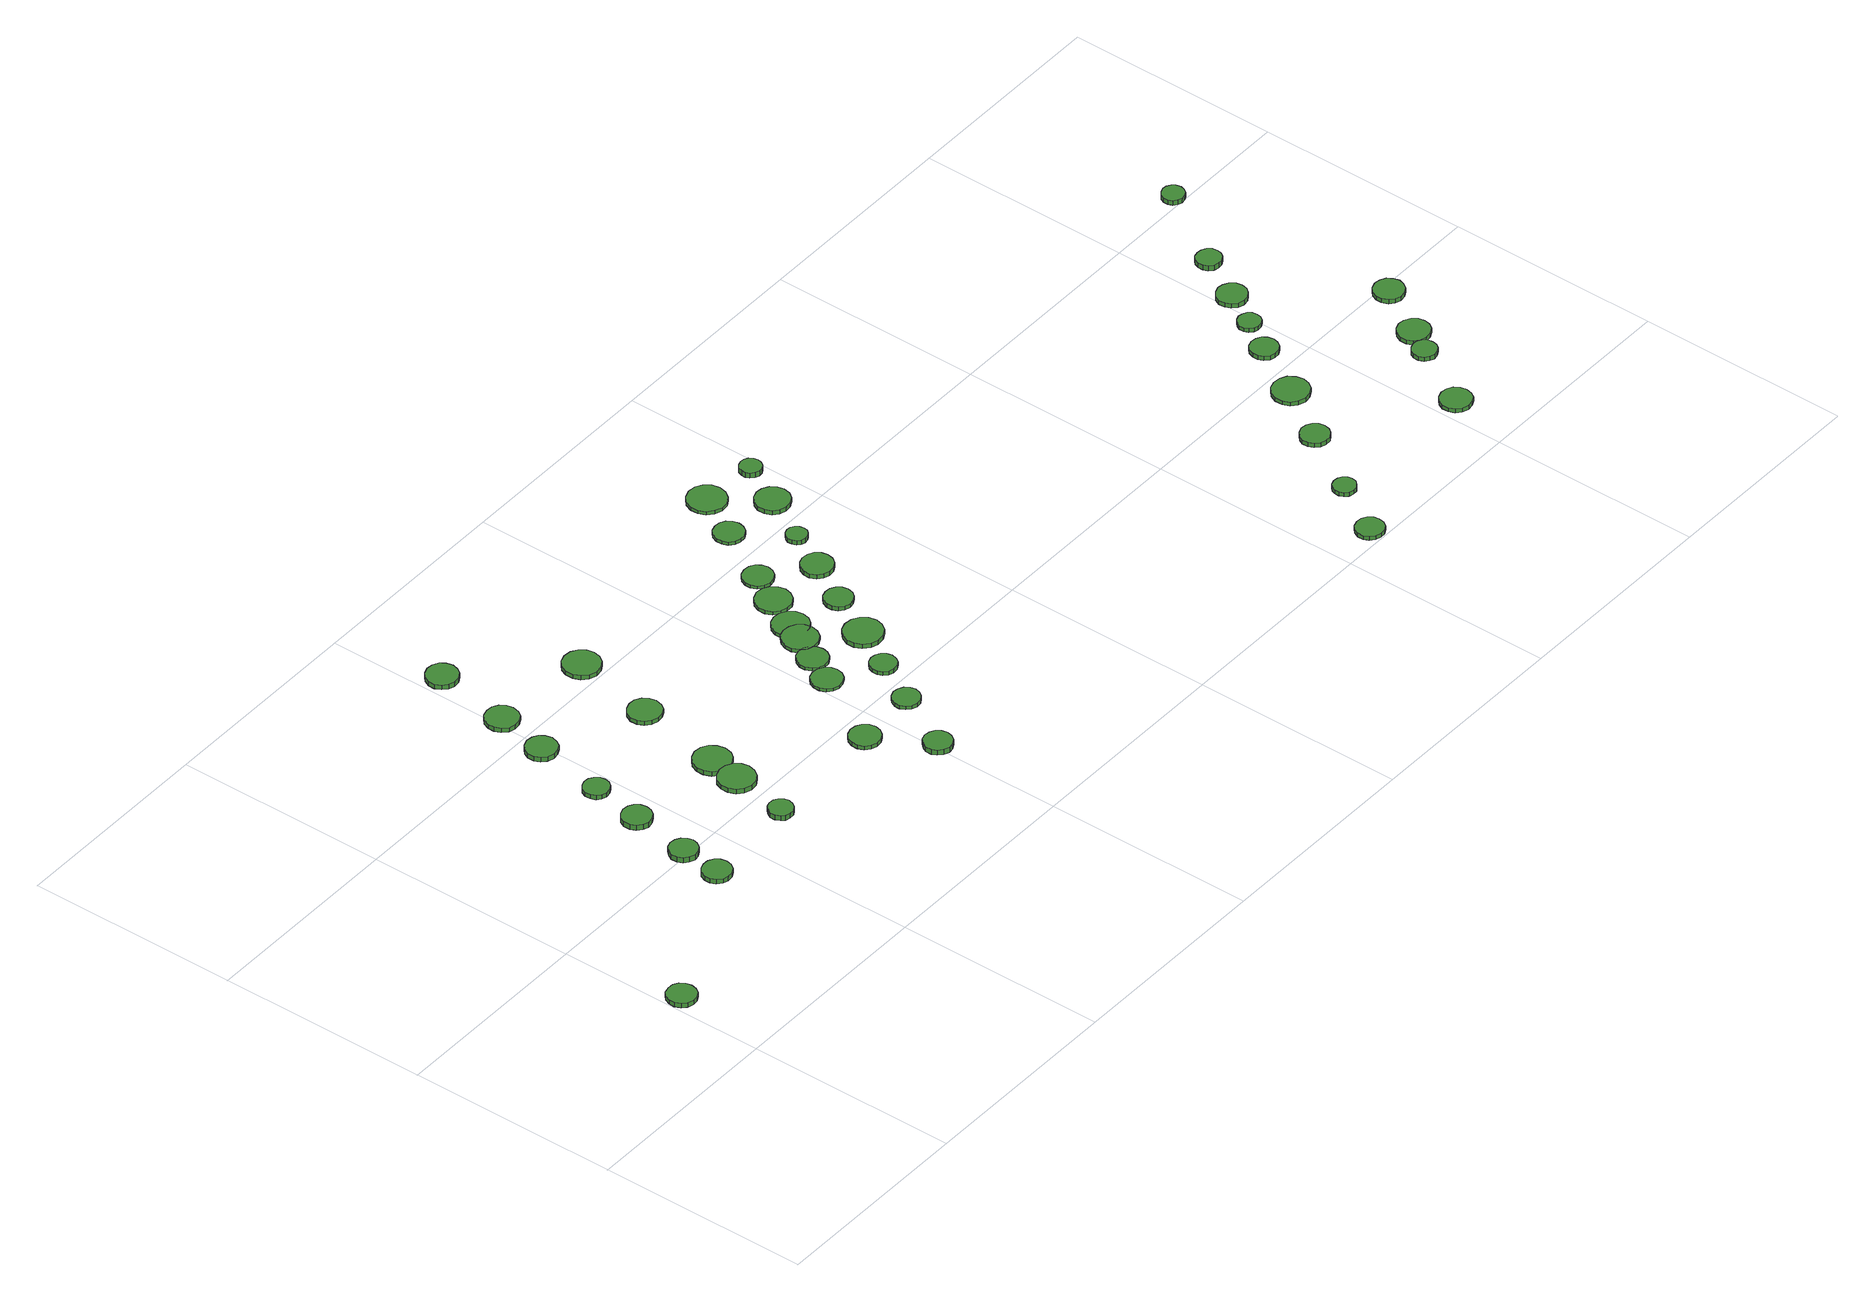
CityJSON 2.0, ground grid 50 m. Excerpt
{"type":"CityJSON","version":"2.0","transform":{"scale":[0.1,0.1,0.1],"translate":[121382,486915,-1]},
"CityObjects":{
"tree1":{"type":"SolitaryVegetationObject","attributes":{"function":"something"},"geometry":[{"type":"MultiSurface","lod":"1","boundaries":[[[0,1,2,3,4,5,6,7,8,9,10,11,12,13,14]],[[15,16,17,18,19,20,21,22,23,24,25,26,27,28,29]],[[0,29,28,1]],[[1,28,27,2]],[[2,27,26,3]],[[3,26,25,4]],[[4,25,24,5]],[[5,24,23,6]],[[6,23,22,7]],[[7,22,21,8]],[[8,21,20,9]],[[9,20,19,10]],[[10,19,18,11]],[[11,18,17,12]],[[12,17,16,13]],[[13,16,15,14]],[[14,15,29,0]]]}]},
"tree2":{"type":"SolitaryVegetationObject","attributes":{"function":"something"},"geometry":[{"type":"MultiSurface","lod":"1","boundaries":[[[30,31,32,33,34,35,36,37,38,39,40,41,42,43,44]],[[45,46,47,48,49,50,51,52,53,54,55,56,57,58,59]],[[30,59,58,31]],[[31,58,57,32]],[[32,57,56,33]],[[33,56,55,34]],[[34,55,54,35]],[[35,54,53,36]],[[36,53,52,37]],[[37,52,51,38]],[[38,51,50,39]],[[39,50,49,40]],[[40,49,48,41]],[[41,48,47,42]],[[42,47,46,43]],[[43,46,45,44]],[[44,45,59,30]]]}]},
"tree3":{"type":"SolitaryVegetationObject","attributes":{"function":"something"},"geometry":[{"type":"MultiSurface","lod":"1","boundaries":[[[60,61,62,63,64,65,66,67,68,69,70,71,72,73,74]],[[75,76,77,78,79,80,81,82,83,84,85,86,87,88,89]],[[60,89,88,61]],[[61,88,87,62]],[[62,87,86,63]],[[63,86,85,64]],[[64,85,84,65]],[[65,84,83,66]],[[66,83,82,67]],[[67,82,81,68]],[[68,81,80,69]],[[69,80,79,70]],[[70,79,78,71]],[[71,78,77,72]],[[72,77,76,73]],[[73,76,75,74]],[[74,75,89,60]]]}]},
"tree4":{"type":"SolitaryVegetationObject","attributes":{"function":"something"},"geometry":[{"type":"MultiSurface","lod":"1","boundaries":[[[90,91,92,93,94,95,96,97,98,99,100,101,102,103,104]],[[105,106,107,108,109,110,111,112,113,114,115,116,117,118,119]],[[90,119,118,91]],[[91,118,117,92]],[[92,117,116,93]],[[93,116,115,94]],[[94,115,114,95]],[[95,114,113,96]],[[96,113,112,97]],[[97,112,111,98]],[[98,111,110,99]],[[99,110,109,100]],[[100,109,108,101]],[[101,108,107,102]],[[102,107,106,103]],[[103,106,105,104]],[[104,105,119,90]]]}]},
"tree5":{"type":"SolitaryVegetationObject","attributes":{"function":"something"},"geometry":[{"type":"MultiSurface","lod":"1","boundaries":[[[120,121,122,123,124,125,126,127,128,129,130,131,132,133,134]],[[135,136,137,138,139,140,141,142,143,144,145,146,147,148,149]],[[120,149,148,121]],[[121,148,147,122]],[[122,147,146,123]],[[123,146,145,124]],[[124,145,144,125]],[[125,144,143,126]],[[126,143,142,127]],[[127,142,141,128]],[[128,141,140,129]],[[129,140,139,130]],[[130,139,138,131]],[[131,138,137,132]],[[132,137,136,133]],[[133,136,135,134]],[[134,135,149,120]]]}]},
"tree6":{"type":"SolitaryVegetationObject","attributes":{"function":"something"},"geometry":[{"type":"MultiSurface","lod":"1","boundaries":[[[150,151,152,153,154,155,156,157,158,159,160,161,162,163,164]],[[165,166,167,168,169,170,171,172,173,174,175,176,177,178,179]],[[150,179,178,151]],[[151,178,177,152]],[[152,177,176,153]],[[153,176,175,154]],[[154,175,174,155]],[[155,174,173,156]],[[156,173,172,157]],[[157,172,171,158]],[[158,171,170,159]],[[159,170,169,160]],[[160,169,168,161]],[[161,168,167,162]],[[162,167,166,163]],[[163,166,165,164]],[[164,165,179,150]]]}]},
"tree7":{"type":"SolitaryVegetationObject","attributes":{"function":"something"},"geometry":[{"type":"MultiSurface","lod":"1","boundaries":[[[180,181,182,183,184,185,186,187,188,189,190,191,192,193,194]],[[195,196,197,198,199,200,201,202,203,204,205,206,207,208,209]],[[180,209,208,181]],[[181,208,207,182]],[[182,207,206,183]],[[183,206,205,184]],[[184,205,204,185]],[[185,204,203,186]],[[186,203,202,187]],[[187,202,201,188]],[[188,201,200,189]],[[189,200,199,190]],[[190,199,198,191]],[[191,198,197,192]],[[192,197,196,193]],[[193,196,195,194]],[[194,195,209,180]]]}]},
"tree8":{"type":"SolitaryVegetationObject","attributes":{"function":"something"},"geometry":[{"type":"MultiSurface","lod":"1","boundaries":[[[210,211,212,213,214,215,216,217,218,219,220,221,222,223,224]],[[225,226,227,228,229,230,231,232,233,234,235,236,237,238,239]],[[210,239,238,211]],[[211,238,237,212]],[[212,237,236,213]],[[213,236,235,214]],[[214,235,234,215]],[[215,234,233,216]],[[216,233,232,217]],[[217,232,231,218]],[[218,231,230,219]],[[219,230,229,220]],[[220,229,228,221]],[[221,228,227,222]],[[222,227,226,223]],[[223,226,225,224]],[[224,225,239,210]]]}]},
"tree9":{"type":"SolitaryVegetationObject","attributes":{"function":"something"},"geometry":[{"type":"MultiSurface","lod":"1","boundaries":[[[240,241,242,243,244,245,246,247,248,249,250,251,252,253,254]],[[255,256,257,258,259,260,261,262,263,264,265,266,267,268,269]],[[240,269,268,241]],[[241,268,267,242]],[[242,267,266,243]],[[243,266,265,244]],[[244,265,264,245]],[[245,264,263,246]],[[246,263,262,247]],[[247,262,261,248]],[[248,261,260,249]],[[249,260,259,250]],[[250,259,258,251]],[[251,258,257,252]],[[252,257,256,253]],[[253,256,255,254]],[[254,255,269,240]]]}]},
"tree10":{"type":"SolitaryVegetationObject","attributes":{"function":"something"},"geometry":[{"type":"MultiSurface","lod":"1","boundaries":[[[270,271,272,273,274,275,276,277,278,279,280,281,282,283,284]],[[285,286,287,288,289,290,291,292,293,294,295,296,297,298,299]],[[270,299,298,271]],[[271,298,297,272]],[[272,297,296,273]],[[273,296,295,274]],[[274,295,294,275]],[[275,294,293,276]],[[276,293,292,277]],[[277,292,291,278]],[[278,291,290,279]],[[279,290,289,280]],[[280,289,288,281]],[[281,288,287,282]],[[282,287,286,283]],[[283,286,285,284]],[[284,285,299,270]]]}]},
"tree11":{"type":"SolitaryVegetationObject","attributes":{"function":"something"},"geometry":[{"type":"MultiSurface","lod":"1","boundaries":[[[300,301,302,303,304,305,306,307,308,309,310,311,312,313,314]],[[315,316,317,318,319,320,321,322,323,324,325,326,327,328,329]],[[300,329,328,301]],[[301,328,327,302]],[[302,327,326,303]],[[303,326,325,304]],[[304,325,324,305]],[[305,324,323,306]],[[306,323,322,307]],[[307,322,321,308]],[[308,321,320,309]],[[309,320,319,310]],[[310,319,318,311]],[[311,318,317,312]],[[312,317,316,313]],[[313,316,315,314]],[[314,315,329,300]]]}]},
"tree12":{"type":"SolitaryVegetationObject","attributes":{"function":"something"},"geometry":[{"type":"MultiSurface","lod":"1","boundaries":[[[330,331,332,333,334,335,336,337,338,339,340,341,342,343,344]],[[345,346,347,348,349,350,351,352,353,354,355,356,357,358,359]],[[330,359,358,331]],[[331,358,357,332]],[[332,357,356,333]],[[333,356,355,334]],[[334,355,354,335]],[[335,354,353,336]],[[336,353,352,337]],[[337,352,351,338]],[[338,351,350,339]],[[339,350,349,340]],[[340,349,348,341]],[[341,348,347,342]],[[342,347,346,343]],[[343,346,345,344]],[[344,345,359,330]]]}]},
"tree13":{"type":"SolitaryVegetationObject","attributes":{"function":"something"},"geometry":[{"type":"MultiSurface","lod":"1","boundaries":[[[360,361,362,363,364,365,366,367,368,369,370,371,372,373,374]],[[375,376,377,378,379,380,381,382,383,384,385,386,387,388,389]],[[360,389,388,361]],[[361,388,387,362]],[[362,387,386,363]],[[363,386,385,364]],[[364,385,384,365]],[[365,384,383,366]],[[366,383,382,367]],[[367,382,381,368]],[[368,381,380,369]],[[369,380,379,370]],[[370,379,378,371]],[[371,378,377,372]],[[372,377,376,373]],[[373,376,375,374]],[[374,375,389,360]]]}]},
"tree14":{"type":"SolitaryVegetationObject","attributes":{"function":"something"},"geometry":[{"type":"MultiSurface","lod":"1","boundaries":[[[390,391,392,393,394,395,396,397,398,399,400,401,402,403,404]],[[405,406,407,408,409,410,411,412,413,414,415,416,417,418,419]],[[390,419,418,391]],[[391,418,417,392]],[[392,417,416,393]],[[393,416,415,394]],[[394,415,414,395]],[[395,414,413,396]],[[396,413,412,397]],[[397,412,411,398]],[[398,411,410,399]],[[399,410,409,400]],[[400,409,408,401]],[[401,408,407,402]],[[402,407,406,403]],[[403,406,405,404]],[[404,405,419,390]]]}]},
"tree15":{"type":"SolitaryVegetationObject","attributes":{"function":"something"},"geometry":[{"type":"MultiSurface","lod":"1","boundaries":[[[420,421,422,423,424,425,426,427,428,429,430,431,432,433,434]],[[435,436,437,438,439,440,441,442,443,444,445,446,447,448,449]],[[420,449,448,421]],[[421,448,447,422]],[[422,447,446,423]],[[423,446,445,424]],[[424,445,444,425]],[[425,444,443,426]],[[426,443,442,427]],[[427,442,441,428]],[[428,441,440,429]],[[429,440,439,430]],[[430,439,438,431]],[[431,438,437,432]],[[432,437,436,433]],[[433,436,435,434]],[[434,435,449,420]]]}]},
"tree16":{"type":"SolitaryVegetationObject","attributes":{"function":"something"},"geometry":[{"type":"MultiSurface","lod":"1","boundaries":[[[450,451,452,453,454,455,456,457,458,459,460,461,462,463,464]],[[465,466,467,468,469,470,471,472,473,474,475,476,477,478,479]],[[450,479,478,451]],[[451,478,477,452]],[[452,477,476,453]],[[453,476,475,454]],[[454,475,474,455]],[[455,474,473,456]],[[456,473,472,457]],[[457,472,471,458]],[[458,471,470,459]],[[459,470,469,460]],[[460,469,468,461]],[[461,468,467,462]],[[462,467,466,463]],[[463,466,465,464]],[[464,465,479,450]]]}]},
"tree17":{"type":"SolitaryVegetationObject","attributes":{"function":"something"},"geometry":[{"type":"MultiSurface","lod":"1","boundaries":[[[480,481,482,483,484,485,486,487,488,489,490,491,492,493,494]],[[495,496,497,498,499,500,501,502,503,504,505,506,507,508,509]],[[480,509,508,481]],[[481,508,507,482]],[[482,507,506,483]],[[483,506,505,484]],[[484,505,504,485]],[[485,504,503,486]],[[486,503,502,487]],[[487,502,501,488]],[[488,501,500,489]],[[489,500,499,490]],[[490,499,498,491]],[[491,498,497,492]],[[492,497,496,493]],[[493,496,495,494]],[[494,495,509,480]]]}]},
"tree18":{"type":"SolitaryVegetationObject","attributes":{"function":"something"},"geometry":[{"type":"MultiSurface","lod":"1","boundaries":[[[510,511,512,513,514,515,516,517,518,519,520,521,522,523,524]],[[525,526,527,528,529,530,531,532,533,534,535,536,537,538,539]],[[510,539,538,511]],[[511,538,537,512]],[[512,537,536,513]],[[513,536,535,514]],[[514,535,534,515]],[[515,534,533,516]],[[516,533,532,517]],[[517,532,531,518]],[[518,531,530,519]],[[519,530,529,520]],[[520,529,528,521]],[[521,528,527,522]],[[522,527,526,523]],[[523,526,525,524]],[[524,525,539,510]]]}]},
"tree19":{"type":"SolitaryVegetationObject","attributes":{"function":"something"},"geometry":[{"type":"MultiSurface","lod":"1","boundaries":[[[540,541,542,543,544,545,546,547,548,549,550,551,552,553,554]],[[555,556,557,558,559,560,561,562,563,564,565,566,567,568,569]],[[540,569,568,541]],[[541,568,567,542]],[[542,567,566,543]],[[543,566,565,544]],[[544,565,564,545]],[[545,564,563,546]],[[546,563,562,547]],[[547,562,561,548]],[[548,561,560,549]],[[549,560,559,550]],[[550,559,558,551]],[[551,558,557,552]],[[552,557,556,553]],[[553,556,555,554]],[[554,555,569,540]]]}]},
"tree20":{"type":"SolitaryVegetationObject","attributes":{"function":"something"},"geometry":[{"type":"MultiSurface","lod":"1","boundaries":[[[570,571,572,573,574,575,576,577,578,579,580,581,582,583,584]],[[585,586,587,588,589,590,591,592,593,594,595,596,597,598,599]],[[570,599,598,571]],[[571,598,597,572]],[[572,597,596,573]],[[573,596,595,574]],[[574,595,594,575]],[[575,594,593,576]],[[576,593,592,577]],[[577,592,591,578]],[[578,591,590,579]],[[579,590,589,580]],[[580,589,588,581]],[[581,588,587,582]],[[582,587,586,583]],[[583,586,585,584]],[[584,585,599,570]]]}]},
"tree21":{"type":"SolitaryVegetationObject","attributes":{"function":"something"},"geometry":[{"type":"MultiSurface","lod":"1","boundaries":[[[600,601,602,603,604,605,606,607,608,609,610,611,612,613,614]],[[615,616,617,618,619,620,621,622,623,624,625,626,627,628,629]],[[600,629,628,601]],[[601,628,627,602]],[[602,627,626,603]],[[603,626,625,604]],[[604,625,624,605]],[[605,624,623,606]],[[606,623,622,607]],[[607,622,621,608]],[[608,621,620,609]],[[609,620,619,610]],[[610,619,618,611]],[[611,618,617,612]],[[612,617,616,613]],[[613,616,615,614]],[[614,615,629,600]]]}]},
"tree22":{"type":"SolitaryVegetationObject","attributes":{"function":"something"},"geometry":[{"type":"MultiSurface","lod":"1","boundaries":[[[630,631,632,633,634,635,636,637,638,639,640,641,642,643,644]],[[645,646,647,648,649,650,651,652,653,654,655,656,657,658,659]],[[630,659,658,631]],[[631,658,657,632]],[[632,657,656,633]],[[633,656,655,634]],[[634,655,654,635]],[[635,654,653,636]],[[636,653,652,637]],[[637,652,651,638]],[[638,651,650,639]],[[639,650,649,640]],[[640,649,648,641]],[[641,648,647,642]],[[642,647,646,643]],[[643,646,645,644]],[[644,645,659,630]]]}]},
"tree23":{"type":"SolitaryVegetationObject","attributes":{"function":"something"},"geometry":[{"type":"MultiSurface","lod":"1","boundaries":[[[660,661,662,663,664,665,666,667,668,669,670,671,672,673,674]],[[675,676,677,678,679,680,681,682,683,684,685,686,687,688,689]],[[660,689,688,661]],[[661,688,687,662]],[[662,687,686,663]],[[663,686,685,664]],[[664,685,684,665]],[[665,684,683,666]],[[666,683,682,667]],[[667,682,681,668]],[[668,681,680,669]],[[669,680,679,670]],[[670,679,678,671]],[[671,678,677,672]],[[672,677,676,673]],[[673,676,675,674]],[[674,675,689,660]]]}]},
"tree24":{"type":"SolitaryVegetationObject","attributes":{"function":"something"},"geometry":[{"type":"MultiSurface","lod":"1","boundaries":[[[690,691,692,693,694,695,696,697,698,699,700,701,702,703,704]],[[705,706,707,708,709,710,711,712,713,714,715,716,717,718,719]],[[690,719,718,691]],[[691,718,717,692]],[[692,717,716,693]],[[693,716,715,694]],[[694,715,714,695]],[[695,714,713,696]],[[696,713,712,697]],[[697,712,711,698]],[[698,711,710,699]],[[699,710,709,700]],[[700,709,708,701]],[[701,708,707,702]],[[702,707,706,703]],[[703,706,705,704]],[[704,705,719,690]]]}]},
"tree25":{"type":"SolitaryVegetationObject","attributes":{"function":"something"},"geometry":[{"type":"MultiSurface","lod":"1","boundaries":[[[720,721,722,723,724,725,726,727,728,729,730,731,732,733,734]],[[735,736,737,738,739,740,741,742,743,744,745,746,747,748,749]],[[720,749,748,721]],[[721,748,747,722]],[[722,747,746,723]],[[723,746,745,724]],[[724,745,744,725]],[[725,744,743,726]],[[726,743,742,727]],[[727,742,741,728]],[[728,741,740,729]],[[729,740,739,730]],[[730,739,738,731]],[[731,738,737,732]],[[732,737,736,733]],[[733,736,735,734]],[[734,735,749,720]]]}]},
"tree26":{"type":"SolitaryVegetationObject","attributes":{"function":"something"},"geometry":[{"type":"MultiSurface","lod":"1","boundaries":[[[750,751,752,753,754,755,756,757,758,759,760,761,762,763,764]],[[765,766,767,768,769,770,771,772,773,774,775,776,777,778,779]],[[750,779,778,751]],[[751,778,777,752]],[[752,777,776,753]],[[753,776,775,754]],[[754,775,774,755]],[[755,774,773,756]],[[756,773,772,757]],[[757,772,771,758]],[[758,771,770,759]],[[759,770,769,760]],[[760,769,768,761]],[[761,768,767,762]],[[762,767,766,763]],[[763,766,765,764]],[[764,765,779,750]]]}]},
"tree27":{"type":"SolitaryVegetationObject","attributes":{"function":"something"},"geometry":[{"type":"MultiSurface","lod":"1","boundaries":[[[780,781,782,783,784,785,786,787,788,789,790,791,792,793,794]],[[795,796,797,798,799,800,801,802,803,804,805,806,807,808,809]],[[780,809,808,781]],[[781,808,807,782]],[[782,807,806,783]],[[783,806,805,784]],[[784,805,804,785]],[[785,804,803,786]],[[786,803,802,787]],[[787,802,801,788]],[[788,801,800,789]],[[789,800,799,790]],[[790,799,798,791]],[[791,798,797,792]],[[792,797,796,793]],[[793,796,795,794]],[[794,795,809,780]]]}]},
"tree28":{"type":"SolitaryVegetationObject","attributes":{"function":"something"},"geometry":[{"type":"MultiSurface","lod":"1","boundaries":[[[810,811,812,813,814,815,816,817,818,819,820,821,822,823,824]],[[825,826,827,828,829,830,831,832,833,834,835,836,837,838,839]],[[810,839,838,811]],[[811,838,837,812]],[[812,837,836,813]],[[813,836,835,814]],[[814,835,834,815]],[[815,834,833,816]],[[816,833,832,817]],[[817,832,831,818]],[[818,831,830,819]],[[819,830,829,820]],[[820,829,828,821]],[[821,828,827,822]],[[822,827,826,823]],[[823,826,825,824]],[[824,825,839,810]]]}]},
"tree29":{"type":"SolitaryVegetationObject","attributes":{"function":"something"},"geometry":[{"type":"MultiSurface","lod":"1","boundaries":[[[840,841,842,843,844,845,846,847,848,849,850,851,852,853,854]],[[855,856,857,858,859,860,861,862,863,864,865,866,867,868,869]],[[840,869,868,841]],[[841,868,867,842]],[[842,867,866,843]],[[843,866,865,844]],[[844,865,864,845]],[[845,864,863,846]],[[846,863,862,847]],[[847,862,861,848]],[[848,861,860,849]],[[849,860,859,850]],[[850,859,858,851]],[[851,858,857,852]],[[852,857,856,853]],[[853,856,855,854]],[[854,855,869,840]]]}]},
"tree30":{"type":"SolitaryVegetationObject","attributes":{"function":"something"},"geometry":[{"type":"MultiSurface","lod":"1","boundaries":[[[870,871,872,873,874,875,876,877,878,879,880,881,882,883,884]],[[885,886,887,888,889,890,891,892,893,894,895,896,897,898,899]],[[870,899,898,871]],[[871,898,897,872]],[[872,897,896,873]],[[873,896,895,874]],[[874,895,894,875]],[[875,894,893,876]],[[876,893,892,877]],[[877,892,891,878]],[[878,891,890,879]],[[879,890,889,880]],[[880,889,888,881]],[[881,888,887,882]],[[882,887,886,883]],[[883,886,885,884]],[[884,885,899,870]]]}]},
"tree31":{"type":"SolitaryVegetationObject","attributes":{"function":"something"},"geometry":[{"type":"MultiSurface","lod":"1","boundaries":[[[900,901,902,903,904,905,906,907,908,909,910,911,912,913,914]],[[915,916,917,918,919,920,921,922,923,924,925,926,927,928,929]],[[900,929,928,901]],[[901,928,927,902]],[[902,927,926,903]],[[903,926,925,904]],[[904,925,924,905]],[[905,924,923,906]],[[906,923,922,907]],[[907,922,921,908]],[[908,921,920,909]],[[909,920,919,910]],[[910,919,918,911]],[[911,918,917,912]],[[912,917,916,913]],[[913,916,915,914]],[[914,915,929,900]]]}]},
"tree32":{"type":"SolitaryVegetationObject","attributes":{"function":"something"},"geometry":[{"type":"MultiSurface","lod":"1","boundaries":[[[930,931,932,933,934,935,936,937,938,939,940,941,942,943,944]],[[945,946,947,948,949,950,951,952,953,954,955,956,957,958,959]],[[930,959,958,931]],[[931,958,957,932]],[[932,957,956,933]],[[933,956,955,934]],[[934,955,954,935]],[[935,954,953,936]],[[936,953,952,937]],[[937,952,951,938]],[[938,951,950,939]],[[939,950,949,940]],[[940,949,948,941]],[[941,948,947,942]],[[942,947,946,943]],[[943,946,945,944]],[[944,945,959,930]]]}]},
"tree33":{"type":"SolitaryVegetationObject","attributes":{"function":"something"},"geometry":[{"type":"MultiSurface","lod":"1","boundaries":[[[960,961,962,963,964,965,966,967,968,969,970,971,972,973,974]],[[975,976,977,978,979,980,981,982,983,984,985,986,987,988,989]],[[960,989,988,961]],[[961,988,987,962]],[[962,987,986,963]],[[963,986,985,964]],[[964,985,984,965]],[[965,984,983,966]],[[966,983,982,967]],[[967,982,981,968]],[[968,981,980,969]],[[969,980,979,970]],[[970,979,978,971]],[[971,978,977,972]],[[972,977,976,973]],[[973,976,975,974]],[[974,975,989,960]]]}]},
"tree34":{"type":"SolitaryVegetationObject","attributes":{"function":"something"},"geometry":[{"type":"MultiSurface","lod":"1","boundaries":[[[990,991,992,993,994,995,996,997,998,999,1000,1001,1002,1003,1004]],[[1005,1006,1007,1008,1009,1010,1011,1012,1013,1014,1015,1016,1017,1018,1019]],[[990,1019,1018,991]],[[991,1018,1017,992]],[[992,1017,1016,993]],[[993,1016,1015,994]],[[994,1015,1014,995]],[[995,1014,1013,996]],[[996,1013,1012,997]],[[997,1012,1011,998]],[[998,1011,1010,999]],[[999,1010,1009,1000]],[[1000,1009,1008,1001]],[[1001,1008,1007,1002]],[[1002,1007,1006,1003]],[[1003,1006,1005,1004]],[[1004,1005,1019,990]]]}]},
"tree35":{"type":"SolitaryVegetationObject","attributes":{"function":"something"},"geometry":[{"type":"MultiSurface","lod":"1","boundaries":[[[1020,1021,1022,1023,1024,1025,1026,1027,1028,1029,1030,1031,1032,1033,1034]],[[1035,1036,1037,1038,1039,1040,1041,1042,1043,1044,1045,1046,1047,1048,1049]],[[1020,1049,1048,1021]],[[1021,1048,1047,1022]],[[1022,1047,1046,1023]],[[1023,1046,1045,1024]],[[1024,1045,1044,1025]],[[1025,1044,1043,1026]],[[1026,1043,1042,1027]],[[1027,1042,1041,1028]],[[1028,1041,1040,1029]],[[1029,1040,1039,1030]],[[1030,1039,1038,1031]],[[1031,1038,1037,1032]],[[1032,1037,1036,1033]],[[1033,1036,1035,1034]],[[1034,1035,1049,1020]]]}]},
"tree36":{"type":"SolitaryVegetationObject","attributes":{"function":"something"},"geometry":[{"type":"MultiSurface","lod":"1","boundaries":[[[1050,1051,1052,1053,1054,1055,1056,1057,1058,1059,1060,1061,1062,1063,1064]],[[1065,1066,1067,1068,1069,1070,1071,1072,1073,1074,1075,1076,1077,1078,1079]],[[1050,1079,1078,1051]],[[1051,1078,1077,1052]],[[1052,1077,1076,1053]],[[1053,1076,1075,1054]],[[1054,1075,1074,1055]],[[1055,1074,1073,1056]],[[1056,1073,1072,1057]],[[1057,1072,1071,1058]],[[1058,1071,1070,1059]],[[1059,1070,1069,1060]],[[1060,1069,1068,1061]],[[1061,1068,1067,1062]],[[1062,1067,1066,1063]],[[1063,1066,1065,1064]],[[1064,1065,1079,1050]]]}]},
"tree37":{"type":"SolitaryVegetationObject","attributes":{"function":"something"},"geometry":[{"type":"MultiSurface","lod":"1","boundaries":[[[1080,1081,1082,1083,1084,1085,1086,1087,1088,1089,1090,1091,1092,1093,1094]],[[1095,1096,1097,1098,1099,1100,1101,1102,1103,1104,1105,1106,1107,1108,1109]],[[1080,1109,1108,1081]],[[1081,1108,1107,1082]],[[1082,1107,1106,1083]],[[1083,1106,1105,1084]],[[1084,1105,1104,1085]],[[1085,1104,1103,1086]],[[1086,1103,1102,1087]],[[1087,1102,1101,1088]],[[1088,1101,1100,1089]],[[1089,1100,1099,1090]],[[1090,1099,1098,1091]],[[1091,1098,1097,1092]],[[1092,1097,1096,1093]],[[1093,1096,1095,1094]],[[1094,1095,1109,1080]]]}]},
"tree38":{"type":"SolitaryVegetationObject","attributes":{"function":"something"},"geometry":[{"type":"MultiSurface","lod":"1","boundaries":[[[1110,1111,1112,1113,1114,1115,1116,1117,1118,1119,1120,1121,1122,1123,1124]],[[1125,1126,1127,1128,1129,1130,1131,1132,1133,1134,1135,1136,1137,1138,1139]],[[1110,1139,1138,1111]],[[1111,1138,1137,1112]],[[1112,1137,1136,1113]],[[1113,1136,1135,1114]],[[1114,1135,1134,1115]],[[1115,1134,1133,1116]],[[1116,1133,1132,1117]],[[1117,1132,1131,1118]],[[1118,1131,1130,1119]],[[1119,1130,1129,1120]],[[1120,1129,1128,1121]],[[1121,1128,1127,1122]],[[1122,1127,1126,1123]],[[1123,1126,1125,1124]],[[1124,1125,1139,1110]]]}]},
"tree39":{"type":"SolitaryVegetationObject","attributes":{"function":"something"},"geometry":[{"type":"MultiSurface","lod":"1","boundaries":[[[1140,1141,1142,1143,1144,1145,1146,1147,1148,1149,1150,1151,1152,1153,1154]],[[1155,1156,1157,1158,1159,1160,1161,1162,1163,1164,1165,1166,1167,1168,1169]],[[1140,1169,1168,1141]],[[1141,1168,1167,1142]],[[1142,1167,1166,1143]],[[1143,1166,1165,1144]],[[1144,1165,1164,1145]],[[1145,1164,1163,1146]],[[1146,1163,1162,1147]],[[1147,1162,1161,1148]],[[1148,1161,1160,1149]],[[1149,1160,1159,1150]],[[1150,1159,1158,1151]],[[1151,1158,1157,1152]],[[1152,1157,1156,1153]],[[1153,1156,1155,1154]],[[1154,1155,1169,1140]]]}]},
"tree40":{"type":"SolitaryVegetationObject","attributes":{"function":"something"},"geometry":[{"type":"MultiSurface","lod":"1","boundaries":[[[1170,1171,1172,1173,1174,1175,1176,1177,1178,1179,1180,1181,1182,1183,1184]],[[1185,1186,1187,1188,1189,1190,1191,1192,1193,1194,1195,1196,1197,1198,1199]],[[1170,1199,1198,1171]],[[1171,1198,1197,1172]],[[1172,1197,1196,1173]],[[1173,1196,1195,1174]],[[1174,1195,1194,1175]],[[1175,1194,1193,1176]],[[1176,1193,1192,1177]],[[1177,1192,1191,1178]],[[1178,1191,1190,1179]],[[1179,1190,1189,1180]],[[1180,1189,1188,1181]],[[1181,1188,1187,1182]],[[1182,1187,1186,1183]],[[1183,1186,1185,1184]],[[1184,1185,1199,1170]]]}]},
"tree41":{"type":"SolitaryVegetationObject","attributes":{"function":"something"},"geometry":[{"type":"MultiSurface","lod":"1","boundaries":[[[1200,1201,1202,1203,1204,1205,1206,1207,1208,1209,1210,1211,1212,1213,1214]],[[1215,1216,1217,1218,1219,1220,1221,1222,1223,1224,1225,1226,1227,1228,1229]],[[1200,1229,1228,1201]],[[1201,1228,1227,1202]],[[1202,1227,1226,1203]],[[1203,1226,1225,1204]],[[1204,1225,1224,1205]],[[1205,1224,1223,1206]],[[1206,1223,1222,1207]],[[1207,1222,1221,1208]],[[1208,1221,1220,1209]],[[1209,1220,1219,1210]],[[1210,1219,1218,1211]],[[1211,1218,1217,1212]],[[1212,1217,1216,1213]],[[1213,1216,1215,1214]],[[1214,1215,1229,1200]]]}]},
"tree42":{"type":"SolitaryVegetationObject","attributes":{"function":"something"},"geometry":[{"type":"MultiSurface","lod":"1","boundaries":[[[1230,1231,1232,1233,1234,1235,1236,1237,1238,1239,1240,1241,1242,1243,1244]],[[1245,1246,1247,1248,1249,1250,1251,1252,1253,1254,1255,1256,1257,1258,1259]],[[1230,1259,1258,1231]],[[1231,1258,1257,1232]],[[1232,1257,1256,1233]],[[1233,1256,1255,1234]],[[1234,1255,1254,1235]],[[1235,1254,1253,1236]],[[1236,1253,1252,1237]],[[1237,1252,1251,1238]],[[1238,1251,1250,1239]],[[1239,1250,1249,1240]],[[1240,1249,1248,1241]],[[1241,1248,1247,1242]],[[1242,1247,1246,1243]],[[1243,1246,1245,1244]],[[1244,1245,1259,1230]]]}]},
"tree43":{"type":"SolitaryVegetationObject","attributes":{"function":"something"},"geometry":[{"type":"MultiSurface","lod":"1","boundaries":[[[1260,1261,1262,1263,1264,1265,1266,1267,1268,1269,1270,1271,1272,1273,1274]],[[1275,1276,1277,1278,1279,1280,1281,1282,1283,1284,1285,1286,1287,1288,1289]],[[1260,1289,1288,1261]],[[1261,1288,1287,1262]],[[1262,1287,1286,1263]],[[1263,1286,1285,1264]],[[1264,1285,1284,1265]],[[1265,1284,1283,1266]],[[1266,1283,1282,1267]],[[1267,1282,1281,1268]],[[1268,1281,1280,1269]],[[1269,1280,1279,1270]],[[1270,1279,1278,1271]],[[1271,1278,1277,1272]],[[1272,1277,1276,1273]],[[1273,1276,1275,1274]],[[1274,1275,1289,1260]]]}]},
"tree44":{"type":"SolitaryVegetationObject","attributes":{"function":"something"},"geometry":[{"type":"MultiSurface","lod":"1","boundaries":[[[1290,1291,1292,1293,1294,1295,1296,1297,1298,1299,1300,1301,1302,1303,1304]],[[1305,1306,1307,1308,1309,1310,1311,1312,1313,1314,1315,1316,1317,1318,1319]],[[1290,1319,1318,1291]],[[1291,1318,1317,1292]],[[1292,1317,1316,1293]],[[1293,1316,1315,1294]],[[1294,1315,1314,1295]],[[1295,1314,1313,1296]],[[1296,1313,1312,1297]],[[1297,1312,1311,1298]],[[1298,1311,1310,1299]],[[1299,1310,1309,1300]],[[1300,1309,1308,1301]],[[1301,1308,1307,1302]],[[1302,1307,1306,1303]],[[1303,1306,1305,1304]],[[1304,1305,1319,1290]]]}]}
},
"vertices":[
[71,225,17],[68,238,17],[60,250,17],[48,257,17],[34,258,17],[20,254,17],[10,245,17],[4,232,17],[4,218,17],[10,205,17],[20,195,17],[34,191,17],[48,192,17],[60,199,17],[68,211,17],[68,211,6],[60,199,6],[48,192,6],[34,191,6],[20,195,6],[10,205,6],[4,218,6],[4,232,6],[10,245,6],[20,254,6],[34,258,6],[48,257,6],[60,250,6],[68,238,6],[71,225,6],
[424,408,27],[421,422,27],[413,433,27],[401,440,27],[387,441,27],[374,437,27],[363,428,27],[358,415,27],[358,401,27],[363,388,27],[374,379,27],[387,375,27],[401,376,27],[413,383,27],[421,394,27],[421,394,15],[413,383,15],[401,376,15],[387,375,15],[374,379,15],[363,388,15],[358,401,15],[358,415,15],[363,428,15],[374,437,15],[387,441,15],[401,440,15],[413,433,15],[421,422,15],[424,408,15],
[439,508,23],[436,521,23],[428,532,23],[416,539,23],[403,541,23],[390,537,23],[380,527,23],[374,515,23],[374,501,23],[380,489,23],[390,480,23],[403,475,23],[416,477,23],[428,484,23],[436,495,23],[436,495,10],[428,484,10],[416,477,10],[403,475,10],[390,480,10],[380,489,10],[374,501,10],[374,515,10],[380,527,10],[390,537,10],[403,541,10],[416,539,10],[428,532,10],[436,521,10],[439,508,10],
[469,654,19],[466,668,19],[458,679,19],[446,686,19],[431,688,19],[418,683,19],[407,674,19],[401,661,19],[401,646,19],[407,633,19],[418,624,19],[431,619,19],[446,621,19],[458,628,19],[466,640,19],[466,640,6],[458,628,6],[446,621,6],[431,619,6],[418,624,6],[407,633,6],[401,646,6],[401,661,6],[407,674,6],[418,683,6],[431,688,6],[446,686,6],[458,679,6],[466,668,6],[469,654,6],
[488,778,17],[486,790,17],[478,800,17],[468,807,17],[455,808,17],[443,804,17],[434,796,17],[429,784,17],[429,772,17],[434,760,17],[443,752,17],[455,748,17],[468,750,17],[478,756,17],[486,766,17],[486,766,6],[478,756,6],[468,750,6],[455,748,6],[443,752,6],[434,760,6],[429,772,6],[429,784,6],[434,796,6],[443,804,6],[455,808,6],[468,807,6],[478,800,6],[486,790,6],[488,778,6],
[663,431,23],[660,442,23],[653,452,23],[643,458,23],[631,459,23],[620,455,23],[612,447,23],[607,437,23],[607,425,23],[612,414,23],[620,406,23],[631,403,23],[643,404,23],[653,410,23],[660,419,23],[660,419,10],[653,410,10],[643,404,10],[631,403,10],[620,406,10],[612,414,10],[607,425,10],[607,437,10],[612,447,10],[620,455,10],[631,459,10],[643,458,10],[653,452,10],[660,442,10],[663,431,10],
[526,947,18],[522,962,18],[514,974,18],[501,981,18],[486,983,18],[471,978,18],[460,968,18],[454,955,18],[454,939,18],[460,926,18],[471,916,18],[486,911,18],[501,913,18],[514,920,18],[522,932,18],[522,932,6],[514,920,6],[501,913,6],[486,911,6],[471,916,6],[460,926,6],[454,939,6],[454,955,6],[460,968,6],[471,978,6],[486,983,6],[501,981,6],[514,974,6],[522,962,6],[526,947,6],
[704,568,19],[700,585,19],[690,599,19],[674,608,19],[657,610,19],[640,604,19],[627,593,19],[620,576,19],[620,559,19],[627,542,19],[640,531,19],[657,525,19],[674,527,19],[690,536,19],[700,550,19],[700,550,7],[690,536,7],[674,527,7],[657,525,7],[640,531,7],[627,542,7],[620,559,7],[620,576,7],[627,593,7],[640,604,7],[657,610,7],[674,608,7],[690,599,7],[700,585,7],[704,568,7],
[554,1071,17],[551,1087,17],[542,1100,17],[528,1108,17],[512,1109,17],[497,1105,17],[485,1094,17],[479,1079,17],[479,1064,17],[485,1049,17],[497,1038,17],[512,1033,17],[528,1035,17],[542,1043,17],[551,1056,17],[551,1056,6],[542,1043,6],[528,1035,6],[512,1033,6],[497,1038,6],[485,1049,6],[479,1064,6],[479,1079,6],[485,1094,6],[497,1105,6],[512,1109,6],[528,1108,6],[542,1100,6],[551,1087,6],[554,1071,6],
[721,644,17],[717,662,17],[707,677,17],[691,686,17],[673,688,17],[656,682,17],[642,670,17],[635,653,17],[635,635,17],[642,618,17],[656,606,17],[673,601,17],[691,603,17],[707,612,17],[717,626,17],[717,626,6],[707,612,6],[691,603,6],[673,601,6],[656,606,6],[642,618,6],[635,635,6],[635,653,6],[642,670,6],[656,682,6],[673,688,6],[691,686,6],[707,677,6],[717,662,6],[721,644,6],
[585,1254,18],[581,1269,18],[573,1281,18],[559,1288,18],[544,1290,18],[530,1285,18],[519,1275,18],[512,1261,18],[512,1246,18],[519,1232,18],[530,1222,18],[544,1217,18],[559,1219,18],[573,1227,18],[581,1239,18],[581,1239,6],[573,1227,6],[559,1219,6],[544,1217,6],[530,1222,6],[519,1232,6],[512,1246,6],[512,1261,6],[519,1275,6],[530,1285,6],[544,1290,6],[559,1288,6],[573,1281,6],[581,1269,6],[585,1254,6],
[756,853,16],[752,869,16],[743,882,16],[729,890,16],[713,891,16],[698,886,16],[686,876,16],[679,861,16],[679,845,16],[686,830,16],[698,820,16],[713,815,16],[729,816,16],[743,824,16],[752,837,16],[752,837,6],[743,824,6],[729,816,6],[713,815,6],[698,820,6],[686,830,6],[679,845,6],[679,861,6],[686,876,6],[698,886,6],[713,891,6],[729,890,6],[743,882,6],[752,869,6],[756,853,6],
[968,442,17],[965,457,17],[956,469,17],[943,476,17],[928,478,17],[914,473,17],[903,463,17],[897,450,17],[897,435,17],[903,421,17],[914,411,17],[928,407,17],[943,408,17],[956,416,17],[965,428,17],[965,428,7],[956,416,7],[943,408,7],[928,407,7],[914,411,7],[903,421,7],[897,435,7],[897,450,7],[903,463,7],[914,473,7],[928,478,7],[943,476,7],[956,469,7],[965,457,7],[968,442,7],
[799,1050,17],[795,1067,17],[785,1081,17],[770,1090,17],[752,1092,17],[735,1087,17],[722,1075,17],[715,1059,17],[715,1041,17],[722,1025,17],[735,1013,17],[752,1007,17],[770,1009,17],[785,1018,17],[795,1032,17],[795,1032,6],[785,1018,6],[770,1009,6],[752,1007,6],[735,1013,6],[722,1025,6],[715,1041,6],[715,1059,6],[722,1075,6],[735,1087,6],[752,1092,6],[770,1090,6],[785,1081,6],[795,1067,6],[799,1050,6],
[1039,308,23],[1036,322,23],[1028,333,23],[1016,339,23],[1003,341,23],[990,337,23],[980,327,23],[974,315,23],[974,301,23],[980,289,23],[990,280,23],[1003,275,23],[1016,277,23],[1028,284,23],[1036,295,23],[1036,295,10],[1028,284,10],[1016,277,10],[1003,275,10],[990,280,10],[980,289,10],[974,301,10],[974,315,10],[980,327,10],[990,337,10],[1003,341,10],[1016,339,10],[1028,333,10],[1036,322,10],[1039,308,10],
[1068,621,14],[1065,635,14],[1056,647,14],[1043,655,14],[1028,656,14],[1014,652,14],[1003,642,14],[997,628,14],[997,613,14],[1003,600,14],[1014,590,14],[1028,585,14],[1043,587,14],[1056,594,14],[1065,606,14],[1065,606,7],[1056,594,7],[1043,587,7],[1028,585,7],[1014,590,7],[1003,600,7],[997,613,7],[997,628,7],[1003,642,7],[1014,652,7],[1028,656,7],[1043,655,7],[1056,647,7],[1065,635,7],[1068,621,7],
[1116,452,16],[1113,465,16],[1105,476,16],[1094,482,16],[1081,484,16],[1068,479,16],[1059,471,16],[1053,459,16],[1053,446,16],[1059,434,16],[1068,425,16],[1081,421,16],[1094,422,16],[1105,429,16],[1113,439,16],[1113,439,7],[1105,429,7],[1094,422,7],[1081,421,7],[1068,425,7],[1059,434,7],[1053,446,7],[1053,459,7],[1059,471,7],[1068,479,7],[1081,484,7],[1094,482,7],[1105,476,7],[1113,465,7],[1116,452,7],
[1103,686,14],[1100,700,14],[1092,712,14],[1079,720,14],[1064,721,14],[1050,717,14],[1039,707,14],[1033,693,14],[1033,679,14],[1039,665,14],[1050,655,14],[1064,651,14],[1079,652,14],[1092,660,14],[1100,672,14],[1100,672,6],[1092,660,6],[1079,652,6],[1064,651,6],[1050,655,6],[1039,665,6],[1033,679,6],[1033,693,6],[1039,707,6],[1050,717,6],[1064,721,6],[1079,720,6],[1092,712,6],[1100,700,6],[1103,686,6],
[1172,558,17],[1169,570,17],[1162,580,17],[1151,586,17],[1138,588,17],[1126,584,17],[1117,575,17],[1112,564,17],[1112,551,17],[1117,540,17],[1126,531,17],[1138,527,17],[1151,529,17],[1162,535,17],[1169,545,17],[1169,545,7],[1162,535,7],[1151,529,7],[1138,527,7],[1126,531,7],[1117,540,7],[1112,551,7],[1112,564,7],[1117,575,7],[1126,584,7],[1138,588,7],[1151,586,7],[1162,580,7],[1169,570,7],[1172,558,7],
[1144,746,15],[1140,763,15],[1130,777,15],[1115,785,15],[1098,787,15],[1082,782,15],[1069,770,15],[1062,754,15],[1062,737,15],[1069,722,15],[1082,710,15],[1098,705,15],[1115,707,15],[1130,715,15],[1140,729,15],[1140,729,6],[1130,715,6],[1115,707,6],[1098,705,6],[1082,710,6],[1069,722,6],[1062,737,6],[1062,754,6],[1069,770,6],[1082,782,6],[1098,787,6],[1115,785,6],[1130,777,6],[1140,763,6],[1144,746,6],
[1167,788,14],[1164,805,14],[1153,819,14],[1138,828,14],[1121,830,14],[1104,825,14],[1091,813,14],[1084,797,14],[1084,779,14],[1091,763,14],[1104,752,14],[1121,746,14],[1138,748,14],[1153,757,14],[1164,771,14],[1164,771,6],[1153,757,6],[1138,748,6],[1121,746,6],[1104,752,6],[1091,763,6],[1084,779,6],[1084,797,6],[1091,813,6],[1104,825,6],[1121,830,6],[1138,828,6],[1153,819,6],[1164,805,6],[1167,788,6],
[1242,654,17],[1238,672,17],[1227,687,17],[1211,696,17],[1192,698,17],[1175,693,17],[1161,680,17],[1153,663,17],[1153,645,17],[1161,628,17],[1175,615,17],[1192,610,17],[1211,612,17],[1227,621,17],[1238,636,17],[1238,636,6],[1227,621,6],[1211,612,6],[1192,610,6],[1175,615,6],[1161,628,6],[1153,645,6],[1153,663,6],[1161,680,6],[1175,693,6],[1192,698,6],[1211,696,6],[1227,687,6],[1238,672,6],[1242,654,6],
[1207,866,15],[1203,882,15],[1193,896,15],[1178,905,15],[1161,907,15],[1145,901,15],[1132,890,15],[1125,874,15],[1125,857,15],[1132,841,15],[1145,830,15],[1161,825,15],[1178,826,15],[1193,835,15],[1203,849,15],[1203,849,6],[1193,835,6],[1178,826,6],[1161,825,6],[1145,830,6],[1132,841,6],[1125,857,6],[1125,874,6],[1132,890,6],[1145,901,6],[1161,907,6],[1178,905,6],[1193,896,6],[1203,882,6],[1207,866,6],
[1286,763,16],[1283,776,16],[1275,787,16],[1263,794,16],[1250,795,16],[1237,791,16],[1227,782,16],[1221,769,16],[1221,756,16],[1227,743,16],[1237,734,16],[1250,730,16],[1263,732,16],[1275,738,16],[1283,749,16],[1283,749,6],[1275,738,6],[1263,732,6],[1250,730,6],[1237,734,6],[1227,743,6],[1221,756,6],[1221,769,6],[1227,782,6],[1237,791,6],[1250,795,6],[1263,794,6],[1275,787,6],[1283,776,6],[1286,763,6],
[1242,939,14],[1239,953,14],[1231,965,14],[1218,972,14],[1204,973,14],[1190,969,14],[1179,959,14],[1173,946,14],[1173,932,14],[1179,918,14],[1190,909,14],[1204,904,14],[1218,906,14],[1231,913,14],[1239,925,14],[1239,925,6],[1231,913,6],[1218,906,6],[1204,904,6],[1190,909,6],[1179,918,6],[1173,932,6],[1173,946,6],[1179,959,6],[1190,969,6],[1204,973,6],[1218,972,6],[1231,965,6],[1239,953,6],[1242,939,6],
[1347,864,17],[1344,878,17],[1335,891,17],[1322,898,17],[1306,900,17],[1292,895,17],[1281,885,17],[1274,871,17],[1274,856,17],[1281,842,17],[1292,832,17],[1306,827,17],[1322,829,17],[1335,836,17],[1344,849,17],[1344,849,6],[1335,836,6],[1322,829,6],[1306,827,6],[1292,832,6],[1281,842,6],[1274,856,6],[1274,871,6],[1281,885,6],[1292,895,6],[1306,900,6],[1322,898,6],[1335,891,6],[1344,878,6],[1347,864,6],
[1317,1074,14],[1314,1088,14],[1306,1100,14],[1293,1107,14],[1279,1108,14],[1265,1104,14],[1254,1094,14],[1249,1081,14],[1249,1067,14],[1254,1054,14],[1265,1044,14],[1279,1040,14],[1293,1041,14],[1306,1048,14],[1314,1060,14],[1314,1060,6],[1306,1048,6],[1293,1041,6],[1279,1040,6],[1265,1044,6],[1254,1054,6],[1249,1067,6],[1249,1081,6],[1254,1094,6],[1265,1104,6],[1279,1108,6],[1293,1107,6],[1306,1100,6],[1314,1088,6],[1317,1074,6],
[1385,957,17],[1383,966,17],[1377,975,17],[1369,980,17],[1359,981,17],[1349,978,17],[1342,971,17],[1338,962,17],[1338,952,17],[1342,942,17],[1349,936,17],[1359,933,17],[1369,934,17],[1377,939,17],[1383,947,17],[1383,947,6],[1377,939,6],[1369,934,6],[1359,933,6],[1349,936,6],[1342,942,6],[1338,952,6],[1338,962,6],[1342,971,6],[1349,978,6],[1359,981,6],[1369,980,6],[1377,975,6],[1383,966,6],[1385,957,6],
[1383,1176,15],[1379,1194,15],[1368,1209,15],[1353,1218,15],[1334,1220,15],[1317,1214,15],[1303,1202,15],[1296,1185,15],[1296,1167,15],[1303,1150,15],[1317,1138,15],[1334,1132,15],[1353,1134,15],[1368,1143,15],[1379,1158,15],[1379,1158,6],[1368,1143,6],[1353,1134,6],[1334,1132,6],[1317,1138,6],[1303,1150,6],[1296,1167,6],[1296,1185,6],[1303,1202,6],[1317,1214,6],[1334,1220,6],[1353,1218,6],[1368,1209,6],[1379,1194,6],[1383,1176,6],
[1459,1066,17],[1456,1082,17],[1446,1096,17],[1432,1104,17],[1416,1106,17],[1400,1101,17],[1388,1090,17],[1381,1075,17],[1381,1058,17],[1388,1043,17],[1400,1032,17],[1416,1027,17],[1432,1029,17],[1446,1037,17],[1456,1050,17],[1456,1050,6],[1446,1037,6],[1432,1029,6],[1416,1027,6],[1400,1032,6],[1388,1043,6],[1381,1058,6],[1381,1075,6],[1388,1090,6],[1400,1101,6],[1416,1106,6],[1432,1104,6],[1446,1096,6],[1456,1082,6],[1459,1066,6],
[1497,1165,21],[1495,1175,21],[1489,1184,21],[1480,1189,21],[1470,1190,21],[1460,1187,21],[1452,1180,21],[1448,1170,21],[1448,1160,21],[1452,1151,21],[1460,1144,21],[1470,1140,21],[1480,1141,21],[1489,1147,21],[1495,1155,21],[1495,1155,8],[1489,1147,8],[1480,1141,8],[1470,1140,8],[1460,1144,8],[1452,1151,8],[1448,1160,8],[1448,1170,8],[1452,1180,8],[1460,1187,8],[1470,1190,8],[1480,1189,8],[1489,1184,8],[1495,1175,8],[1497,1165,8],
[2143,36,16],[2141,49,16],[2133,60,16],[2121,67,16],[2108,68,16],[2095,64,16],[2085,55,16],[2079,43,16],[2079,29,16],[2085,17,16],[2095,8,16],[2108,4,16],[2121,5,16],[2133,12,16],[2141,23,16],[2141,23,6],[2133,12,6],[2121,5,6],[2108,4,6],[2095,8,6],[2085,17,6],[2079,29,6],[2079,43,6],[2085,55,6],[2095,64,6],[2108,68,6],[2121,67,6],[2133,60,6],[2141,49,6],[2143,36,6],
[2212,161,16],[2210,172,16],[2203,181,16],[2194,186,16],[2183,187,16],[2172,184,16],[2164,177,16],[2160,167,16],[2160,156,16],[2164,146,16],[2172,138,16],[2183,135,16],[2194,136,16],[2203,142,16],[2210,150,16],[2210,150,6],[2203,142,6],[2194,136,6],[2183,135,6],[2172,138,6],[2164,146,6],[2160,156,6],[2160,167,6],[2164,177,6],[2172,184,6],[2183,187,6],[2194,186,6],[2203,181,6],[2210,172,6],[2212,161,6],
[2312,312,17],[2309,325,17],[2301,336,17],[2289,343,17],[2275,345,17],[2262,340,17],[2252,331,17],[2246,319,17],[2246,305,17],[2252,292,17],[2262,283,17],[2275,279,17],[2289,280,17],[2301,287,17],[2309,298,17],[2309,298,6],[2301,287,6],[2289,280,6],[2275,279,6],[2262,283,6],[2252,292,6],[2246,305,6],[2246,319,6],[2252,331,6],[2262,340,6],[2275,345,6],[2289,343,6],[2301,336,6],[2309,325,6],[2312,312,6],
[2405,440,16],[2401,457,16],[2391,472,16],[2375,480,16],[2358,482,16],[2341,477,16],[2328,465,16],[2321,449,16],[2321,431,16],[2328,415,16],[2341,404,16],[2358,398,16],[2375,400,16],[2391,409,16],[2401,423,16],[2401,423,6],[2391,409,6],[2375,400,6],[2358,398,6],[2341,404,6],[2328,415,6],[2321,431,6],[2321,449,6],[2328,465,6],[2341,477,6],[2358,482,6],[2375,480,6],[2391,472,6],[2401,457,6],[2405,440,6],
[2586,153,16],[2583,168,16],[2575,180,16],[2562,187,16],[2547,189,16],[2532,184,16],[2521,174,16],[2515,161,16],[2515,146,16],[2521,132,16],[2532,122,16],[2547,117,16],[2562,119,16],[2575,126,16],[2583,138,16],[2583,138,6],[2575,126,6],[2562,119,6],[2547,117,6],[2532,122,6],[2521,132,6],[2515,146,6],[2515,161,6],[2521,174,6],[2532,184,6],[2547,189,6],[2562,187,6],[2575,180,6],[2583,168,6],[2586,153,6],
[2468,568,17],[2465,581,17],[2458,592,17],[2446,598,17],[2433,600,17],[2420,596,17],[2410,587,17],[2405,574,17],[2405,561,17],[2410,549,17],[2420,540,17],[2433,536,17],[2446,537,17],[2458,544,17],[2465,555,17],[2465,555,6],[2458,544,6],[2446,537,6],[2433,536,6],[2420,540,6],[2410,549,6],[2405,561,6],[2405,574,6],[2410,587,6],[2420,596,6],[2433,600,6],[2446,598,6],[2458,592,6],[2465,581,6],[2468,568,6],
[2511,645,16],[2509,656,16],[2503,665,16],[2493,670,16],[2482,672,16],[2472,668,16],[2464,661,16],[2459,651,16],[2459,640,16],[2464,630,16],[2472,622,16],[2482,619,16],[2493,620,16],[2503,626,16],[2509,635,16],[2509,635,6],[2503,626,6],[2493,620,6],[2482,619,6],[2472,622,6],[2464,630,6],[2459,640,6],[2459,651,6],[2464,661,6],[2472,668,6],[2482,672,6],[2493,670,6],[2503,665,6],[2509,656,6],[2511,645,6],
[2664,303,17],[2662,314,17],[2655,324,17],[2645,330,17],[2633,331,17],[2622,327,17],[2613,319,17],[2608,309,17],[2608,297,17],[2613,286,17],[2622,278,17],[2633,274,17],[2645,276,17],[2655,282,17],[2662,291,17],[2662,291,6],[2655,282,6],[2645,276,6],[2633,274,6],[2622,278,6],[2613,286,6],[2608,297,6],[2608,309,6],[2613,319,6],[2622,327,6],[2633,331,6],[2645,330,6],[2655,324,6],[2662,314,6],[2664,303,6],
[2566,727,17],[2563,741,17],[2554,753,17],[2542,760,17],[2528,762,17],[2514,757,17],[2503,748,17],[2497,735,17],[2497,720,17],[2503,707,17],[2514,697,17],[2528,693,17],[2542,694,17],[2554,702,17],[2563,713,17],[2563,713,6],[2554,702,6],[2542,694,6],[2528,693,6],[2514,697,6],[2503,707,6],[2497,720,6],[2497,735,6],[2503,748,6],[2514,757,6],[2528,762,6],[2542,760,6],[2554,753,6],[2563,741,6],[2566,727,6],
[2708,358,17],[2705,373,17],[2696,385,17],[2682,393,17],[2667,395,17],[2653,390,17],[2641,380,17],[2635,366,17],[2635,350,17],[2641,336,17],[2653,326,17],[2667,322,17],[2682,323,17],[2696,331,17],[2705,343,17],[2705,343,6],[2696,331,6],[2682,323,6],[2667,322,6],[2653,326,6],[2641,336,6],[2635,350,6],[2635,366,6],[2641,380,6],[2653,390,6],[2667,395,6],[2682,393,6],[2696,385,6],[2705,373,6],[2708,358,6],
[2621,836,19],[2619,848,19],[2612,857,19],[2601,863,19],[2590,864,19],[2578,861,19],[2569,853,19],[2565,842,19],[2565,830,19],[2569,819,19],[2578,811,19],[2590,808,19],[2601,809,19],[2612,815,19],[2619,824,19],[2619,824,6],[2612,815,6],[2601,809,6],[2590,808,6],[2578,811,6],[2569,819,6],[2565,830,6],[2565,842,6],[2569,853,6],[2578,861,6],[2590,864,6],[2601,863,6],[2612,857,6],[2619,848,6],[2621,836,6],
[2779,480,17],[2775,494,17],[2767,506,17],[2754,513,17],[2740,515,17],[2726,510,17],[2715,501,17],[2709,487,17],[2709,473,17],[2715,459,17],[2726,450,17],[2740,445,17],[2754,447,17],[2767,454,17],[2775,466,17],[2775,466,6],[2767,454,6],[2754,447,6],[2740,445,6],[2726,450,6],[2715,459,6],[2709,473,6],[2709,487,6],[2715,501,6],[2726,510,6],[2740,515,6],[2754,513,6],[2767,506,6],[2775,494,6],[2779,480,6],
[2737,1022,20],[2734,1033,20],[2728,1041,20],[2719,1047,20],[2708,1048,20],[2698,1044,20],[2690,1037,20],[2686,1027,20],[2686,1017,20],[2690,1007,20],[2698,1000,20],[2708,996,20],[2719,998,20],[2728,1003,20],[2734,1012,20],[2734,1012,8],[2728,1003,8],[2719,998,8],[2708,996,8],[2698,1000,8],[2690,1007,8],[2686,1017,8],[2686,1027,8],[2690,1037,8],[2698,1044,8],[2708,1048,8],[2719,1047,8],[2728,1041,8],[2734,1033,8],[2737,1022,8]
]}
